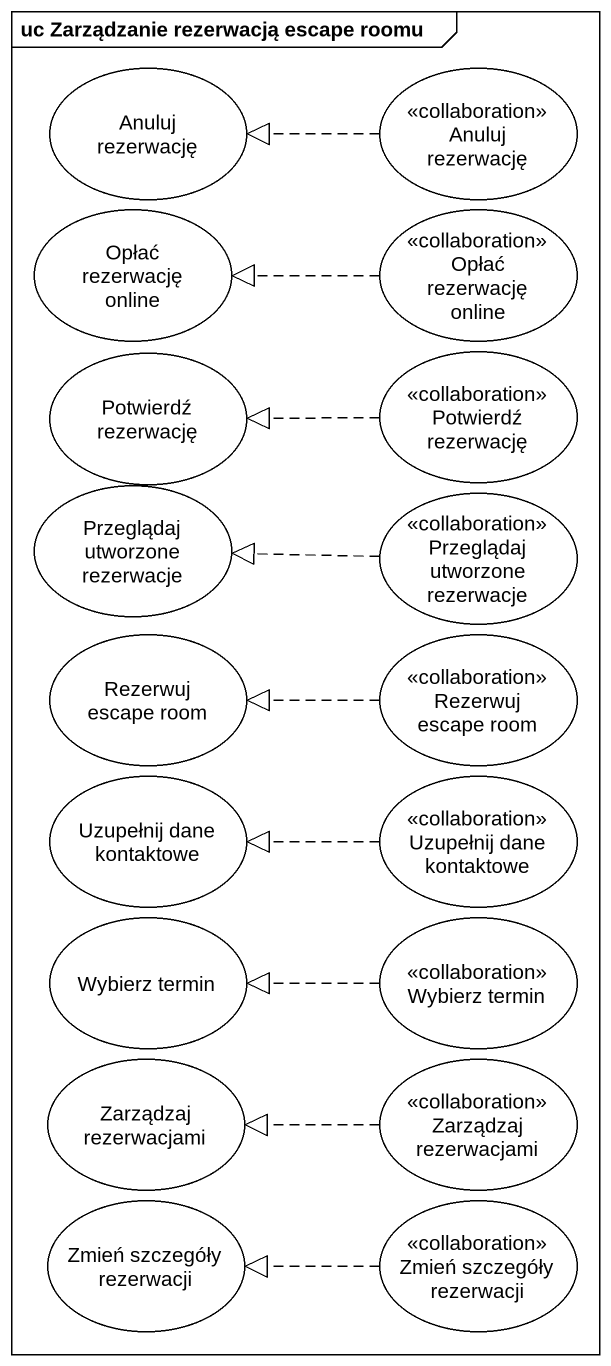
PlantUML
@startuml
mainframe uc Zarządzanie rezerwacją escape roomu
usecase "Anuluj rezerwację" as Anuluj_rezerwację
usecase "Anuluj rezerwację" as Anuluj_rezerwację_2 <<collaboration>>
usecase "Opłać rezerwację online" as Opłać_rezerwację_online
usecase "Opłać rezerwację online" as Opłać_rezerwację_online_2 <<collaboration>>
usecase "Potwierdź rezerwację" as Potwierdź_rezerwację
usecase "Potwierdź rezerwację" as Potwierdź_rezerwację_2 <<collaboration>>
usecase "Przeglądaj utworzone rezerwacje" as Przeglądaj_utworzone
usecase "Przeglądaj utworzone rezerwacje" as Przeglądaj_utworzone_2 <<collaboration>>
usecase "Rezerwuj escape room" as Rezerwuj_escape_room
usecase "Rezerwuj escape room" as Rezerwuj_escape_room_2 <<collaboration>>
usecase "Uzupełnij dane kontaktowe" as Uzupełnij_dane_kontaktowe
usecase "Uzupełnij dane kontaktowe" as Uzupełnij_dane_kontaktowe_2 <<collaboration>>
usecase "Wybierz termin" as Wybierz_termin
usecase "Wybierz termin" as Wybierz_termin_2 <<collaboration>>
usecase "Zarządzaj rezerwacjami" as Zarządzaj_rezerwacjami
usecase "Zarządzaj rezerwacjami" as Zarządzaj_rezerwacjami_2 <<collaboration>>
usecase "Zmień szczegóły rezerwacji" as Zmień_szczegóły_rezerwacji
usecase "Zmień szczegóły rezerwacji" as Zmień_szczegóły_rezerwacji_2 <<collaboration>>
Anuluj_rezerwację_2 .left.|> Anuluj_rezerwację
Opłać_rezerwację_online_2 .left.|> Opłać_rezerwację_online
Potwierdź_rezerwację_2 .left.|> Potwierdź_rezerwację
Przeglądaj_utworzone_2 .left.|> Przeglądaj_utworzone
Rezerwuj_escape_room_2 .left.|> Rezerwuj_escape_room
Uzupełnij_dane_kontaktowe_2 .left.|> Uzupełnij_dane_kontaktowe
Wybierz_termin_2 .left.|> Wybierz_termin
Zarządzaj_rezerwacjami_2 .left.|> Zarządzaj_rezerwacjami
Zmień_szczegóły_rezerwacji_2 .left.|> Zmień_szczegóły_rezerwacji
@enduml
